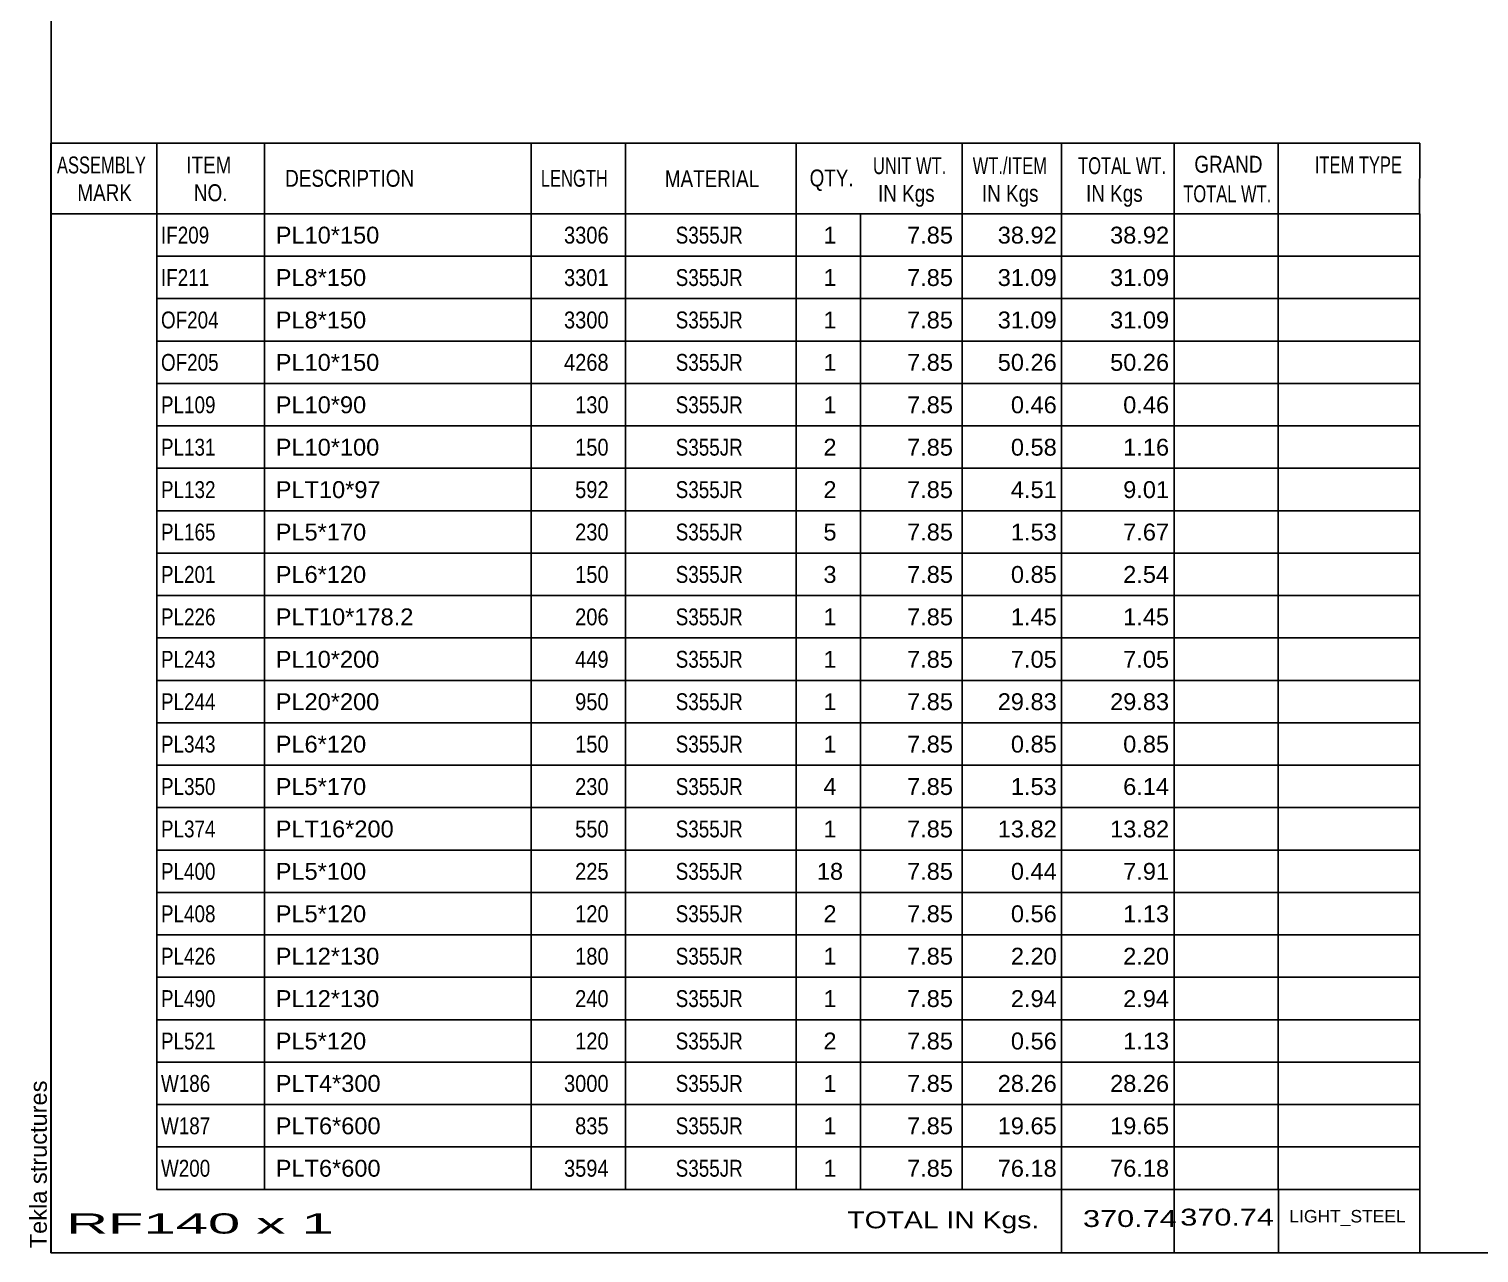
# Model space of a CAD drawing. Header units: millimetres. Extents: x -29 to 374, y -199 to 78.
# Drawn here: x -28.6 to 135.5, y -199.2 to -60.7 of the extents above; entities that cross this region are included whole.
import ezdxf

# ---------------------------------------------------------------- set-up
doc = ezdxf.new("R2010")
doc.units = ezdxf.units.MM
doc.styles.add('Arial', font='ARIAL.TTF', dxfattribs={"height": 0.2})

# ---------------------------------------------------------------- blocks, each defined once
blk = doc.blocks.new('Unknown-627306872-1201')
at = {"color": 5, "linetype": 'Continuous'}
for p, q in [((-26.06, 77.81), (-26.06, -199.19)), ((-26.06, -199.19), (373.94, -199.19))]:
    blk.add_line(p, q, dxfattribs=at)
at = {"color": 174, "linetype": 'Continuous', "style": 'Arial'}
blk.add_text('Tekla structures', height=1.9102, rotation=90, dxfattribs=at).set_placement((-26.56, -198.69))
blk = doc.blocks.new('CBS_BOM-627306872-6879')
at = {"color": 7, "linetype": 'Continuous'}
for p, q in [((-26.1, -81.62), (-26.1, -73.62)), ((-26.09, -73.62), (128.83, -73.62)), ((-14.1, -81.62), (-14.1, -73.62)), ((-1.91, -81.62), (-1.91, -73.62)), ((28.26, -81.62), (28.26, -73.62)), ((38.94, -81.62), (38.94, -73.62)), ((58.25, -81.62), (58.25, -73.62)), ((77.06, -81.62), (77.06, -73.62)), ((88.27, -81.62), (88.27, -73.62)), ((101.05, -81.62), (101.05, -73.62)), ((112.8, -81.62), (112.8, -73.62)), ((128.83, -73.63), (128.82, -81.61)), ((-26.1, -81.62), (128.83, -81.62)), ((-26.1, -86.42), (-26.1, -81.62)), ((-14.1, -86.42), (-14.1, -81.62)), ((-1.91, -86.42), (-1.91, -81.62)), ((28.26, -86.42), (28.26, -81.62)), ((38.94, -86.42), (38.94, -81.62)), ((58.25, -86.42), (58.25, -81.62)), ((65.52, -86.42), (65.52, -81.62)), ((77.06, -86.42), (77.06, -81.62)), ((88.27, -86.42), (88.27, -81.62)), ((101.05, -86.42), (101.05, -81.62)), ((112.82, -86.42), (112.82, -81.62)), ((128.83, -81.63), (128.83, -86.42)), ((-26.1, -91.22), (-26.1, -86.42)), ((-14.1, -86.42), (128.83, -86.42)), ((-14.1, -91.22), (-14.1, -86.42)), ((-1.91, -91.22), (-1.91, -86.42)), ((28.26, -91.22), (28.26, -86.42)), ((38.94, -91.22), (38.94, -86.42)), ((58.25, -91.22), (58.25, -86.42)), ((65.52, -91.22), (65.52, -86.42)), ((77.06, -91.22), (77.06, -86.42)), ((88.27, -91.22), (88.27, -86.42)), ((101.05, -91.22), (101.05, -86.42)), ((112.82, -91.22), (112.82, -86.42)), ((128.83, -86.43), (128.83, -91.22)), ((-26.1, -96.02), (-26.1, -91.22)), ((-14.1, -91.22), (128.83, -91.22)), ((-14.1, -96.02), (-14.1, -91.22)), ((-1.91, -96.02), (-1.91, -91.22)), ((28.26, -96.02), (28.26, -91.22)), ((38.94, -96.02), (38.94, -91.22)), ((58.25, -96.02), (58.25, -91.22)), ((65.52, -96.02), (65.52, -91.22)), ((77.06, -96.02), (77.06, -91.22)), ((88.27, -96.02), (88.27, -91.22)), ((101.05, -96.02), (101.05, -91.22)), ((112.82, -96.02), (112.82, -91.22)), ((128.83, -91.23), (128.83, -96.02)), ((-26.1, -100.82), (-26.1, -96.02)), ((-14.1, -96.02), (128.83, -96.02)), ((-14.1, -100.82), (-14.1, -96.02)), ((-1.91, -100.82), (-1.91, -96.02)), ((28.26, -100.82), (28.26, -96.02)), ((38.94, -100.82), (38.94, -96.02)), ((58.25, -100.82), (58.25, -96.02)), ((65.52, -100.82), (65.52, -96.02)), ((77.06, -100.82), (77.06, -96.02)), ((88.27, -100.82), (88.27, -96.02)), ((101.05, -100.82), (101.05, -96.02)), ((112.82, -100.82), (112.82, -96.02)), ((128.83, -96.03), (128.83, -100.82)), ((-26.1, -105.62), (-26.1, -100.82)), ((-14.1, -100.82), (128.83, -100.82)), ((-14.1, -105.62), (-14.1, -100.82)), ((-1.91, -105.62), (-1.91, -100.82)), ((28.26, -105.62), (28.26, -100.82)), ((38.94, -105.62), (38.94, -100.82)), ((58.25, -105.62), (58.25, -100.82)), ((65.52, -105.62), (65.52, -100.82)), ((77.06, -105.62), (77.06, -100.82)), ((88.27, -105.62), (88.27, -100.82)), ((101.05, -105.62), (101.05, -100.82)), ((112.82, -105.62), (112.82, -100.82)), ((128.83, -100.83), (128.83, -105.62)), ((-26.1, -110.42), (-26.1, -105.62)), ((-14.1, -105.62), (128.83, -105.62)), ((-14.1, -110.42), (-14.1, -105.62)), ((-1.91, -110.42), (-1.91, -105.62)), ((28.26, -110.42), (28.26, -105.62)), ((38.94, -110.42), (38.94, -105.62)), ((58.25, -110.42), (58.25, -105.62)), ((65.52, -110.42), (65.52, -105.62)), ((77.06, -110.42), (77.06, -105.62)), ((88.27, -110.42), (88.27, -105.62)), ((101.05, -110.42), (101.05, -105.62)), ((112.82, -110.42), (112.82, -105.62)), ((128.83, -105.63), (128.83, -110.42)), ((-26.1, -115.22), (-26.1, -110.42)), ((-14.1, -110.42), (128.83, -110.42)), ((-14.1, -115.22), (-14.1, -110.42)), ((-1.91, -115.22), (-1.91, -110.42)), ((28.26, -115.22), (28.26, -110.42)), ((38.94, -115.22), (38.94, -110.42)), ((58.25, -115.22), (58.25, -110.42)), ((65.52, -115.22), (65.52, -110.42)), ((77.06, -115.22), (77.06, -110.42)), ((88.27, -115.22), (88.27, -110.42)), ((101.05, -115.22), (101.05, -110.42)), ((112.82, -115.22), (112.82, -110.42)), ((128.83, -110.43), (128.83, -115.22)), ((-26.1, -120.02), (-26.1, -115.22)), ((-14.1, -115.22), (128.83, -115.22)), ((-14.1, -120.02), (-14.1, -115.22)), ((-1.91, -120.02), (-1.91, -115.22)), ((28.26, -120.02), (28.26, -115.22)), ((38.94, -120.02), (38.94, -115.22)), ((58.25, -120.02), (58.25, -115.22)), ((65.52, -120.02), (65.52, -115.22)), ((77.06, -120.02), (77.06, -115.22)), ((88.27, -120.02), (88.27, -115.22)), ((101.05, -120.02), (101.05, -115.22)), ((112.82, -120.02), (112.82, -115.22)), ((128.83, -115.23), (128.83, -120.02)), ((-26.1, -124.82), (-26.1, -120.02)), ((-14.1, -120.02), (128.83, -120.02)), ((-14.1, -124.82), (-14.1, -120.02)), ((-1.91, -124.82), (-1.91, -120.02)), ((28.26, -124.82), (28.26, -120.02)), ((38.94, -124.82), (38.94, -120.02)), ((58.25, -124.82), (58.25, -120.02)), ((65.52, -124.82), (65.52, -120.02)), ((77.06, -124.82), (77.06, -120.02)), ((88.27, -124.82), (88.27, -120.02)), ((101.05, -124.82), (101.05, -120.02)), ((112.82, -124.82), (112.82, -120.02)), ((128.83, -120.03), (128.83, -124.82)), ((-26.1, -129.62), (-26.1, -124.82)), ((-14.1, -124.82), (128.83, -124.82)), ((-14.1, -129.62), (-14.1, -124.82)), ((-1.91, -129.62), (-1.91, -124.82)), ((28.26, -129.62), (28.26, -124.82)), ((38.94, -129.62), (38.94, -124.82)), ((58.25, -129.62), (58.25, -124.82)), ((65.52, -129.62), (65.52, -124.82)), ((77.06, -129.62), (77.06, -124.82)), ((88.27, -129.62), (88.27, -124.82)), ((101.05, -129.62), (101.05, -124.82)), ((112.82, -129.62), (112.82, -124.82)), ((128.83, -124.83), (128.83, -129.62)), ((-26.1, -134.42), (-26.1, -129.62)), ((-14.1, -129.62), (128.83, -129.62)), ((-14.1, -134.42), (-14.1, -129.62)), ((-1.91, -134.42), (-1.91, -129.62)), ((28.26, -134.42), (28.26, -129.62)), ((38.94, -134.42), (38.94, -129.62)), ((58.25, -134.42), (58.25, -129.62)), ((65.52, -134.42), (65.52, -129.62)), ((77.06, -134.42), (77.06, -129.62)), ((88.27, -134.42), (88.27, -129.62)), ((101.05, -134.42), (101.05, -129.62)), ((112.82, -134.42), (112.82, -129.62)), ((128.83, -129.63), (128.83, -134.42)), ((-26.1, -139.22), (-26.1, -134.42)), ((-14.1, -134.42), (128.83, -134.42)), ((-14.1, -139.22), (-14.1, -134.42)), ((-1.91, -139.22), (-1.91, -134.42)), ((28.26, -139.22), (28.26, -134.42)), ((38.94, -139.22), (38.94, -134.42)), ((58.25, -139.22), (58.25, -134.42)), ((65.52, -139.22), (65.52, -134.42)), ((77.06, -139.22), (77.06, -134.42)), ((88.27, -139.22), (88.27, -134.42)), ((101.05, -139.22), (101.05, -134.42)), ((112.82, -139.22), (112.82, -134.42)), ((128.83, -134.43), (128.83, -139.22)), ((-26.1, -144.02), (-26.1, -139.22)), ((-14.1, -139.22), (128.83, -139.22)), ((-14.1, -144.02), (-14.1, -139.22)), ((-1.91, -144.02), (-1.91, -139.22)), ((28.26, -144.02), (28.26, -139.22)), ((38.94, -144.02), (38.94, -139.22)), ((58.25, -144.02), (58.25, -139.22)), ((65.52, -144.02), (65.52, -139.22)), ((77.06, -144.02), (77.06, -139.22)), ((88.27, -144.02), (88.27, -139.22)), ((101.05, -144.02), (101.05, -139.22)), ((112.82, -144.02), (112.82, -139.22)), ((128.83, -139.23), (128.83, -144.02)), ((-26.1, -148.82), (-26.1, -144.02)), ((-14.1, -144.02), (128.83, -144.02)), ((-14.1, -148.82), (-14.1, -144.02)), ((-1.91, -148.82), (-1.91, -144.02)), ((28.26, -148.82), (28.26, -144.02)), ((38.94, -148.82), (38.94, -144.02)), ((58.25, -148.82), (58.25, -144.02)), ((65.52, -148.82), (65.52, -144.02)), ((77.06, -148.82), (77.06, -144.02)), ((88.27, -148.82), (88.27, -144.02)), ((101.05, -148.82), (101.05, -144.02)), ((112.82, -148.82), (112.82, -144.02)), ((128.83, -144.03), (128.83, -148.82)), ((-26.1, -153.62), (-26.1, -148.82)), ((-14.1, -148.82), (128.83, -148.82)), ((-14.1, -153.62), (-14.1, -148.82)), ((-1.91, -153.62), (-1.91, -148.82)), ((28.26, -153.62), (28.26, -148.82)), ((38.94, -153.62), (38.94, -148.82)), ((58.25, -153.62), (58.25, -148.82)), ((65.52, -153.62), (65.52, -148.82)), ((77.06, -153.62), (77.06, -148.82)), ((88.27, -153.62), (88.27, -148.82)), ((101.05, -153.62), (101.05, -148.82)), ((112.82, -153.62), (112.82, -148.82)), ((128.83, -148.83), (128.83, -153.62)), ((-26.1, -158.42), (-26.1, -153.62)), ((-14.1, -153.62), (128.83, -153.62)), ((-14.1, -158.42), (-14.1, -153.62)), ((-1.91, -158.42), (-1.91, -153.62)), ((28.26, -158.42), (28.26, -153.62)), ((38.94, -158.42), (38.94, -153.62)), ((58.25, -158.42), (58.25, -153.62)), ((65.52, -158.42), (65.52, -153.62)), ((77.06, -158.42), (77.06, -153.62)), ((88.27, -158.42), (88.27, -153.62)), ((101.05, -158.42), (101.05, -153.62)), ((112.82, -158.42), (112.82, -153.62)), ((128.83, -153.63), (128.83, -158.42)), ((-26.1, -163.22), (-26.1, -158.42)), ((-14.1, -158.42), (128.83, -158.42)), ((-14.1, -163.22), (-14.1, -158.42)), ((-1.91, -163.22), (-1.91, -158.42)), ((28.26, -163.22), (28.26, -158.42)), ((38.94, -163.22), (38.94, -158.42)), ((58.25, -163.22), (58.25, -158.42)), ((65.52, -163.22), (65.52, -158.42)), ((77.06, -163.22), (77.06, -158.42)), ((88.27, -163.22), (88.27, -158.42)), ((101.05, -163.22), (101.05, -158.42)), ((112.82, -163.22), (112.82, -158.42)), ((128.83, -158.43), (128.83, -163.22)), ((-26.1, -168.02), (-26.1, -163.22)), ((-14.1, -163.22), (128.83, -163.22)), ((-14.1, -168.02), (-14.1, -163.22)), ((-1.91, -168.02), (-1.91, -163.22)), ((28.26, -168.02), (28.26, -163.22)), ((38.94, -168.02), (38.94, -163.22)), ((58.25, -168.02), (58.25, -163.22)), ((65.52, -168.02), (65.52, -163.22)), ((77.06, -168.02), (77.06, -163.22)), ((88.27, -168.02), (88.27, -163.22)), ((101.05, -168.02), (101.05, -163.22)), ((112.82, -168.02), (112.82, -163.22)), ((128.83, -163.23), (128.83, -168.02)), ((-26.1, -172.82), (-26.1, -168.02)), ((-14.1, -168.02), (128.83, -168.02)), ((-14.1, -172.82), (-14.1, -168.02)), ((-1.91, -172.82), (-1.91, -168.02)), ((28.26, -172.82), (28.26, -168.02)), ((38.94, -172.82), (38.94, -168.02)), ((58.25, -172.82), (58.25, -168.02)), ((65.52, -172.82), (65.52, -168.02)), ((77.06, -172.82), (77.06, -168.02)), ((88.27, -172.82), (88.27, -168.02)), ((101.05, -172.82), (101.05, -168.02)), ((112.82, -172.82), (112.82, -168.02)), ((128.83, -168.03), (128.83, -172.82)), ((-26.1, -177.62), (-26.1, -172.82)), ((-14.1, -172.82), (128.83, -172.82)), ((-14.1, -177.62), (-14.1, -172.82)), ((-1.91, -177.62), (-1.91, -172.82)), ((28.26, -177.62), (28.26, -172.82)), ((38.94, -177.62), (38.94, -172.82)), ((58.25, -177.62), (58.25, -172.82)), ((65.52, -177.62), (65.52, -172.82)), ((77.06, -177.62), (77.06, -172.82)), ((88.27, -177.62), (88.27, -172.82)), ((101.05, -177.62), (101.05, -172.82)), ((112.82, -177.62), (112.82, -172.82)), ((128.83, -172.83), (128.83, -177.62)), ((-26.1, -182.42), (-26.1, -177.62)), ((-14.1, -177.62), (128.83, -177.62)), ((-14.1, -182.42), (-14.1, -177.62)), ((-1.91, -182.42), (-1.91, -177.62)), ((28.26, -182.42), (28.26, -177.62)), ((38.94, -182.42), (38.94, -177.62)), ((58.25, -182.42), (58.25, -177.62)), ((65.52, -182.42), (65.52, -177.62)), ((77.06, -182.42), (77.06, -177.62)), ((88.27, -182.42), (88.27, -177.62)), ((101.05, -182.42), (101.05, -177.62)), ((112.82, -182.42), (112.82, -177.62)), ((128.83, -177.63), (128.83, -182.42)), ((-26.1, -187.22), (-26.1, -182.42)), ((-14.1, -182.42), (128.83, -182.42)), ((-14.1, -187.22), (-14.1, -182.42)), ((-1.91, -187.22), (-1.91, -182.42)), ((28.26, -187.22), (28.26, -182.42)), ((38.94, -187.22), (38.94, -182.42)), ((58.25, -187.22), (58.25, -182.42)), ((65.52, -187.22), (65.52, -182.42)), ((77.06, -187.22), (77.06, -182.42)), ((88.27, -187.22), (88.27, -182.42)), ((101.05, -187.22), (101.05, -182.42)), ((112.82, -187.22), (112.82, -182.42)), ((128.83, -182.43), (128.83, -187.22)), ((-26.1, -192.02), (-26.1, -187.22)), ((-14.1, -187.22), (128.83, -187.22)), ((-14.1, -192.02), (-14.1, -187.22)), ((-1.91, -192.02), (-1.91, -187.22)), ((28.26, -192.02), (28.26, -187.22)), ((38.94, -192.02), (38.94, -187.22)), ((58.25, -192.02), (58.25, -187.22)), ((65.52, -192.02), (65.52, -187.22)), ((77.06, -192.02), (77.06, -187.22)), ((88.27, -192.02), (88.27, -187.22)), ((101.05, -192.02), (101.05, -187.22)), ((112.82, -192.02), (112.82, -187.22)), ((128.83, -187.23), (128.83, -192.02)), ((-26.1, -199.22), (-26.1, -192.04)), ((-14.1, -192.02), (128.83, -192.02)), ((88.27, -199.22), (88.27, -192.04)), ((101.05, -199.22), (101.05, -192.04)), ((112.86, -199.22), (112.86, -192.04)), ((128.83, -192.02), (128.83, -199.22)), ((-26.1, -199.22), (128.83, -199.22))]:
    blk.add_line(p, q, dxfattribs=at)
at = {"color": 3, "linetype": 'Continuous', "style": 'Arial'}
for s, height, width, p in [('ASSEMBLY', 1.91, 0.7, (-25.41, -77.05)), ('ITEM', 1.91, 0.8, (-10.77, -77.05)), ('UNIT WT.', 1.91, 0.7, (66.95, -77.13)), ('WT./ITEM', 1.91, 0.7, (78.24, -77.13)), ('TOTAL WT.', 1.91, 0.7, (90.17, -77.13)), ('GRAND', 1.91, 0.8, (103.33, -76.97)), ('ITEM TYPE', 1.91, 0.7, (116.96, -77.04)), ('DESCRIPTION', 1.9102, 0.8, (0.42, -78.56)), ('LENGTH', 1.91, 0.7, (29.36, -78.56)), ('MATERIAL', 1.91, 0.8, (43.39, -78.6)), ('QTY.', 1.91, 0.8, (59.78, -78.52)), ('MARK', 1.91, 0.8, (-23.1, -80.19)), ('NO.', 1.91, 0.8, (-9.91, -80.19)), ('IN Kgs', 1.91, 0.8, (67.52, -80.26)), ('IN Kgs', 1.91, 0.8, (79.28, -80.26)), ('IN Kgs', 1.91, 0.8, (91.07, -80.26)), ('TOTAL WT.', 1.91, 0.7, (102.07, -80.31))]:
    blk.add_text(s, height=height, dxfattribs=dict(at, width=width)).set_placement(p)
at = {"color": 7, "linetype": 'Continuous', "style": 'Arial'}
for s, width, p in [('IF209', 0.8, (-13.64, -84.99)), ('3306', 0.85, (31.98, -84.99)), ('S355JR', 0.8, (44.62, -84.99)), ('IF211', 0.8, (-13.64, -89.79)), ('3301', 0.85, (31.98, -89.79)), ('S355JR', 0.8, (44.62, -89.79)), ('OF204', 0.8, (-13.64, -94.59)), ('3300', 0.85, (31.98, -94.59)), ('S355JR', 0.8, (44.62, -94.59)), ('OF205', 0.8, (-13.64, -99.39)), ('4268', 0.85, (31.98, -99.39)), ('S355JR', 0.8, (44.62, -99.39)), ('PL109', 0.8, (-13.64, -104.19)), ('130', 0.85, (33.24, -104.19)), ('S355JR', 0.8, (44.62, -104.19)), ('PL131', 0.8, (-13.64, -108.99)), ('150', 0.85, (33.24, -108.99)), ('S355JR', 0.8, (44.62, -108.99)), ('PL132', 0.8, (-13.64, -113.79)), ('592', 0.85, (33.24, -113.79)), ('S355JR', 0.8, (44.62, -113.79)), ('PL165', 0.8, (-13.64, -118.59)), ('230', 0.85, (33.24, -118.59)), ('S355JR', 0.8, (44.62, -118.59)), ('PL201', 0.8, (-13.64, -123.39)), ('150', 0.85, (33.24, -123.39)), ('S355JR', 0.8, (44.62, -123.39)), ('PL226', 0.8, (-13.64, -128.19)), ('206', 0.85, (33.24, -128.19)), ('S355JR', 0.8, (44.62, -128.19)), ('PL243', 0.8, (-13.64, -132.99)), ('449', 0.85, (33.24, -132.99)), ('S355JR', 0.8, (44.62, -132.99)), ('PL244', 0.8, (-13.64, -137.79)), ('950', 0.85, (33.24, -137.79)), ('S355JR', 0.8, (44.62, -137.79)), ('PL343', 0.8, (-13.64, -142.59)), ('150', 0.85, (33.24, -142.59)), ('S355JR', 0.8, (44.62, -142.59)), ('PL350', 0.8, (-13.64, -147.39)), ('230', 0.85, (33.24, -147.39)), ('S355JR', 0.8, (44.62, -147.39)), ('PL374', 0.8, (-13.64, -152.19)), ('550', 0.85, (33.24, -152.19)), ('S355JR', 0.8, (44.62, -152.19)), ('PL400', 0.8, (-13.64, -156.99)), ('225', 0.85, (33.24, -156.99)), ('S355JR', 0.8, (44.62, -156.99)), ('PL408', 0.8, (-13.64, -161.79)), ('120', 0.85, (33.24, -161.79)), ('S355JR', 0.8, (44.62, -161.79)), ('PL426', 0.8, (-13.64, -166.59)), ('180', 0.85, (33.24, -166.59)), ('S355JR', 0.8, (44.62, -166.59)), ('PL490', 0.8, (-13.64, -171.39)), ('240', 0.85, (33.24, -171.39)), ('S355JR', 0.8, (44.62, -171.39)), ('PL521', 0.8, (-13.64, -176.19)), ('120', 0.85, (33.24, -176.19)), ('S355JR', 0.8, (44.62, -176.19)), ('W186', 0.8, (-13.64, -180.99)), ('3000', 0.85, (31.98, -180.99)), ('S355JR', 0.8, (44.62, -180.99)), ('W187', 0.8, (-13.64, -185.79)), ('835', 0.85, (33.24, -185.79)), ('S355JR', 0.8, (44.62, -185.79)), ('W200', 0.8, (-13.64, -190.59)), ('3594', 0.85, (31.98, -190.59)), ('S355JR', 0.8, (44.62, -190.59))]:
    blk.add_text(s, height=1.91, dxfattribs=dict(at, width=width)).set_placement(p)
for s, height, p in [('PL10*150', 1.91, (-0.65, -84.99)), ('1', 1.91, (61.34, -84.99)), ('7.85', 1.91, (70.81, -84.99)), ('38.92', 1.91, (81.07, -84.99)), ('38.92', 1.91, (93.79, -84.99)), ('PL8*150', 1.91, (-0.65, -89.79)), ('1', 1.91, (61.34, -89.79)), ('7.85', 1.91, (70.81, -89.79)), ('31.09', 1.91, (81.07, -89.79)), ('31.09', 1.91, (93.79, -89.79)), ('PL8*150', 1.91, (-0.65, -94.59)), ('1', 1.91, (61.34, -94.59)), ('7.85', 1.91, (70.81, -94.59)), ('31.09', 1.91, (81.07, -94.59)), ('31.09', 1.91, (93.79, -94.59)), ('PL10*150', 1.91, (-0.65, -99.39)), ('1', 1.91, (61.34, -99.39)), ('7.85', 1.91, (70.81, -99.39)), ('50.26', 1.91, (81.07, -99.39)), ('50.26', 1.91, (93.79, -99.39)), ('PL10*90', 1.91, (-0.65, -104.19)), ('1', 1.91, (61.34, -104.19)), ('7.85', 1.91, (70.81, -104.19)), ('0.46', 1.91, (82.56, -104.19)), ('0.46', 1.91, (95.27, -104.19)), ('PL10*100', 1.91, (-0.65, -108.99)), ('2', 1.91, (61.34, -108.99)), ('7.85', 1.91, (70.81, -108.99)), ('0.58', 1.91, (82.56, -108.99)), ('1.16', 1.91, (95.27, -108.99)), ('PLT10*97', 1.91, (-0.65, -113.79)), ('2', 1.91, (61.34, -113.79)), ('7.85', 1.91, (70.81, -113.79)), ('4.51', 1.91, (82.56, -113.79)), ('9.01', 1.91, (95.27, -113.79)), ('PL5*170', 1.91, (-0.65, -118.59)), ('5', 1.91, (61.34, -118.59)), ('7.85', 1.91, (70.81, -118.59)), ('1.53', 1.91, (82.56, -118.59)), ('7.67', 1.91, (95.27, -118.59)), ('PL6*120', 1.91, (-0.65, -123.39)), ('3', 1.91, (61.34, -123.39)), ('7.85', 1.91, (70.81, -123.39)), ('0.85', 1.91, (82.56, -123.39)), ('2.54', 1.91, (95.27, -123.39)), ('PLT10*178.2', 1.9102, (-0.65, -128.19)), ('1', 1.91, (61.34, -128.19)), ('7.85', 1.91, (70.81, -128.19)), ('1.45', 1.91, (82.56, -128.19)), ('1.45', 1.91, (95.27, -128.19)), ('PL10*200', 1.91, (-0.65, -132.99)), ('1', 1.91, (61.34, -132.99)), ('7.85', 1.91, (70.81, -132.99)), ('7.05', 1.91, (82.56, -132.99)), ('7.05', 1.91, (95.27, -132.99)), ('PL20*200', 1.91, (-0.65, -137.79)), ('1', 1.91, (61.34, -137.79)), ('7.85', 1.91, (70.81, -137.79)), ('29.83', 1.91, (81.07, -137.79)), ('29.83', 1.91, (93.79, -137.79)), ('PL6*120', 1.91, (-0.65, -142.59)), ('1', 1.91, (61.34, -142.59)), ('7.85', 1.91, (70.81, -142.59)), ('0.85', 1.91, (82.56, -142.59)), ('0.85', 1.91, (95.27, -142.59)), ('PL5*170', 1.91, (-0.65, -147.39)), ('4', 1.91, (61.34, -147.39)), ('7.85', 1.91, (70.81, -147.39)), ('1.53', 1.91, (82.56, -147.39)), ('6.14', 1.91, (95.27, -147.39)), ('PLT16*200', 1.91, (-0.65, -152.19)), ('1', 1.91, (61.34, -152.19)), ('7.85', 1.91, (70.81, -152.19)), ('13.82', 1.91, (81.07, -152.19)), ('13.82', 1.91, (93.79, -152.19)), ('PL5*100', 1.91, (-0.65, -156.99)), ('18', 1.91, (60.6, -156.99)), ('7.85', 1.91, (70.81, -156.99)), ('0.44', 1.91, (82.56, -156.99)), ('7.91', 1.91, (95.27, -156.99)), ('PL5*120', 1.91, (-0.65, -161.79)), ('2', 1.91, (61.34, -161.79)), ('7.85', 1.91, (70.81, -161.79)), ('0.56', 1.91, (82.56, -161.79)), ('1.13', 1.91, (95.27, -161.79)), ('PL12*130', 1.91, (-0.65, -166.59)), ('1', 1.91, (61.34, -166.59)), ('7.85', 1.91, (70.81, -166.59)), ('2.20', 1.91, (82.56, -166.59)), ('2.20', 1.91, (95.27, -166.59)), ('PL12*130', 1.91, (-0.65, -171.39)), ('1', 1.91, (61.34, -171.39)), ('7.85', 1.91, (70.81, -171.39)), ('2.94', 1.91, (82.56, -171.39)), ('2.94', 1.91, (95.27, -171.39)), ('PL5*120', 1.91, (-0.65, -176.19)), ('2', 1.91, (61.34, -176.19)), ('7.85', 1.91, (70.81, -176.19)), ('0.56', 1.91, (82.56, -176.19)), ('1.13', 1.91, (95.27, -176.19)), ('PLT4*300', 1.91, (-0.65, -180.99)), ('1', 1.91, (61.34, -180.99)), ('7.85', 1.91, (70.81, -180.99)), ('28.26', 1.91, (81.07, -180.99)), ('28.26', 1.91, (93.79, -180.99)), ('PLT6*600', 1.91, (-0.65, -185.79)), ('1', 1.91, (61.34, -185.79)), ('7.85', 1.91, (70.81, -185.79)), ('19.65', 1.91, (81.07, -185.79)), ('19.65', 1.91, (93.79, -185.79)), ('PLT6*600', 1.91, (-0.65, -190.59)), ('1', 1.91, (61.34, -190.59)), ('7.85', 1.91, (70.81, -190.59)), ('76.18', 1.91, (81.07, -190.59)), ('76.18', 1.91, (93.79, -190.59))]:
    blk.add_text(s, height=height, dxfattribs=at).set_placement(p)
at = {"color": 6, "linetype": 'Continuous', "style": 'Arial'}
for s, height, width, p in [('RF140 x 1', 2.292, 2.05, (-24.37, -197.03)), ('TOTAL IN Kgs.', 1.9102, 1.2, (64.06, -196.43)), ('370.74', 1.91, 1.3, (90.72, -196.28)), ('370.74', 1.91, 1.3, (101.73, -196.12))]:
    blk.add_text(s, height=height, dxfattribs=dict(at, width=width)).set_placement(p)
blk.add_text('LIGHT_STEEL', height=1.4135, dxfattribs=at).set_placement((114.08, -195.77))

msp = doc.modelspace()

# ---------------------------------------------------------------- block references
for name in ['Unknown-627306872-1201', 'CBS_BOM-627306872-6879']:
    msp.add_blockref(name, (0, 0))

doc.saveas('drawing.dxf')
